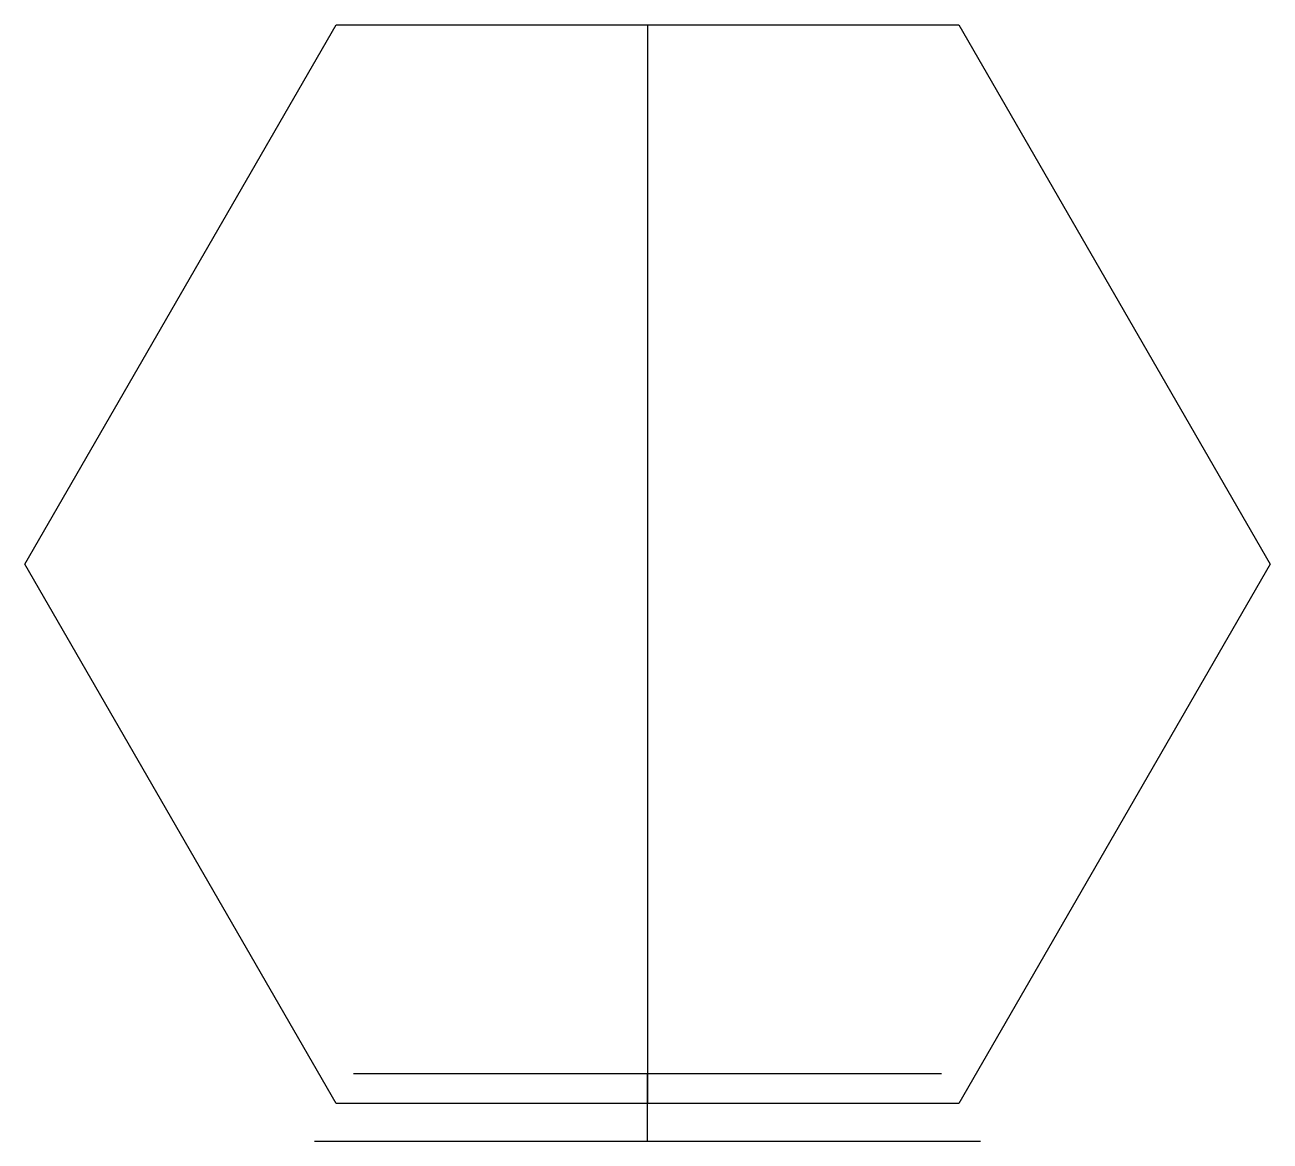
# Model space of a CAD drawing. Header units: millimetres. Extents: x -180 to 180, y -167 to 156.
import ezdxf

# ---------------------------------------------------------------- set-up
doc = ezdxf.new("R2010")
doc.units = ezdxf.units.MM
doc.layers.get('0').update_dxf_attribs({"linetype": 'CONTINUOUS'})

msp = doc.modelspace()

# ---------------------------------------------------------------- linework, layer by layer
for p, q in [((0, 155.88), (0, -155.88)), ((-85, -147.22), (85, -147.22)), ((0, -166.72), (0, -147.22)), ((-96.26, -166.72), (96.26, -166.72))]:
    msp.add_line(p, q)
msp.add_lwpolyline([(-180, 0), (-90, 155.88), (90, 155.88), (180, 0), (90, -155.88), (-90, -155.88)], close=True)

doc.saveas('drawing.dxf')
